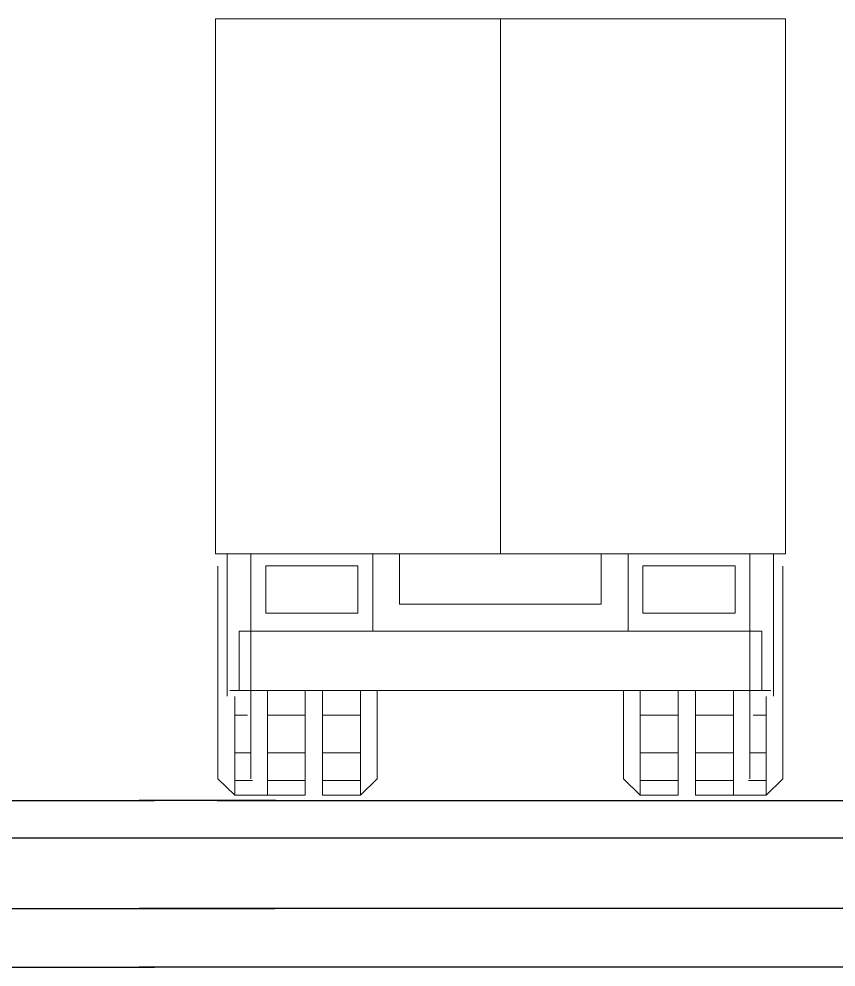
# Model space of a CAD drawing. Header units: millimetres. Extents: x 2 to 5882, y 1831 to 3462.
# Drawn here: x 686.36 to 703.76, y 2594.25 to 2614.45 of the extents above; entities that cross this region are included whole.
import ezdxf

# ---------------------------------------------------------------- set-up
doc = ezdxf.new("R2010")
doc.units = ezdxf.units.MM
doc.layers.add('车人', color=7, linetype='Continuous', lineweight=9)

# ---------------------------------------------------------------- blocks, each defined once
blk = doc.blocks.new('carb')
at = {"layer": '车人', "color": 143}
for p, q in [((-1.5173, 4.1359), (-1.5173, 1.2865)), ((1.518, 4.1359), (-1.5173, 4.1359)), ((1.518, 4.1359), (1.518, 1.2865)), ((-1.3281, 1.2865), (-1.5173, 1.2865)), ((-1.454, 0.5277), (-1.454, 1.2865)), ((-1.3295, 0.0875), (-1.3295, 1.2865)), ((-0.6795, 0.8754), (-0.6795, 1.2865)), ((-0.5373, 1.2865), (-0.5373, 1.0177)), ((0.5373, 1.0177), (0.5373, 1.2865)), ((0.6795, 0.8754), (0.6795, 1.2865)), ((1.3281, 0.0875), (1.3281, 1.2865)), ((1.518, 1.2865), (1.3288, 1.2865)), ((1.4547, 0.5277), (1.4547, 1.2865)), ((-1.5038, 0.0875), (-1.5038, 1.2204)), ((-0.7585, 1.2231), (-1.2485, 1.2231)), ((-1.2485, 0.9706), (-1.2485, 1.2231)), ((-0.7585, 1.2231), (-0.7585, 0.9706)), ((0.7592, 1.2231), (0.7592, 0.9706)), ((0.7592, 1.2231), (1.2492, 1.2231)), ((1.2492, 1.2231), (1.2492, 0.9706)), ((1.5038, 0.0875), (1.5038, 1.2204)), ((-0.5373, 1.0177), (0.5373, 1.0177)), ((-1.2485, 0.9706), (-0.7585, 0.9706)), ((0.7592, 0.9706), (1.2492, 0.9706)), ((-1.3907, 0.8754), (1.3914, 0.8754)), ((-1.3907, 0.559), (-1.3907, 0.8754)), ((-1.3309, 0.8754), (-1.3288, 0.8776)), ((1.3295, 0.8776), (1.3317, 0.8754)), ((1.3914, 0.559), (1.3914, 0.8754)), ((1.4405, 0.559), (-1.4398, 0.559)), ((-1.2406, 0), (-1.2406, 0.559)), ((-1.0387, 0), (-1.0387, 0.559)), ((-0.9469, 0.559), (-0.9469, 0)), ((-0.7449, 0), (-0.7449, 0.559)), ((-0.656, 0.559), (-0.656, 0.0875)), ((0.656, 0.559), (0.656, 0.0875)), ((0.7449, 0.559), (0.7449, 0)), ((0.9469, 0), (0.9469, 0.559)), ((1.0387, 0.559), (1.0387, 0)), ((1.2413, 0), (1.2413, 0.559)), ((-1.4149, 0), (-1.4149, 0.527)), ((1.4149, 0.527), (1.4149, 0)), ((-1.4149, 0.4267), (-1.3459, 0.4267)), ((-1.2406, 0.4267), (-1.0387, 0.4267)), ((-0.7449, 0.4267), (-0.9469, 0.4267)), ((0.7449, 0.4267), (0.9469, 0.4267)), ((1.0387, 0.4267), (1.2413, 0.4267)), ((1.4149, 0.4267), (1.3466, 0.4267)), ((-1.4149, 0.2269), (-1.3295, 0.2269)), ((-1.2406, 0.2269), (-1.0387, 0.2269)), ((-0.7449, 0.2269), (-0.9469, 0.2269)), ((0.7449, 0.2269), (0.9469, 0.2269)), ((1.0387, 0.2269), (1.2413, 0.2269)), ((1.4149, 0.2269), (1.3302, 0.2269)), ((-1.5038, 0.0875), (-1.4149, 0)), ((-1.4149, 0.0789), (-1.3203, 0.0789)), ((-1.2406, 0.0789), (-1.0387, 0.0789)), ((-0.7449, 0.0789), (-0.9469, 0.0789)), ((-0.656, 0.0875), (-0.7449, 0)), ((0.656, 0.0875), (0.7449, 0)), ((0.7449, 0.0789), (0.9469, 0.0789)), ((1.2413, 0.0789), (1.0387, 0.0789)), ((1.321, 0.0789), (1.4149, 0.0789)), ((1.5038, 0.0875), (1.4149, 0)), ((-1.0387, 0), (-1.4149, 0)), ((-0.7449, 0), (-0.9469, 0)), ((0.9469, 0), (0.7449, 0)), ((1.4149, 0), (1.0387, 0))]:
    blk.add_line(p, q, dxfattribs=at)
at = {"layer": '车人', "color": 143, "linetype": 'Continuous'}
for p, q in [((0.0004, 4.1359), (0.0004, 1.2865)), ((-1.3295, 1.2865), (1.4547, 1.2865))]:
    blk.add_line(p, q, dxfattribs=at)

msp = doc.modelspace()

# ---------------------------------------------------------------- linework, layer by layer
for p, q in [((650.57536, 2597.80076), (689.24413, 2597.80076)), ((690.57536, 2597.80076), (688.91459, 2597.80076)), ((691.82536, 2597.80076), (690.57536, 2597.80076)), ((690.57536, 2597.80076), (709.32536, 2597.80076)), ((650.57536, 2597.00076), (708.07536, 2597.00076)), ((648.57422, 2595.50076), (689.24569, 2595.50076)), ((650.57536, 2595.50076), (691.80355, 2595.50076)), ((693.86717, 2595.50076), (688.91459, 2595.50076)), ((711.36717, 2595.50076), (688.91459, 2595.50076)), ((688.91459, 2595.50076), (688.91459, 2595.50076)), ((690.00965, 2595.50076), (689.24569, 2595.50076)), ((648.57422, 2594.25076), (689.24569, 2594.25076)), ((711.36717, 2594.25076), (688.91459, 2594.25076))]:
    msp.add_line(p, q)
at = {"linetype": 'Continuous'}
msp.add_line((691.82536, 2597.80076), (691.82536, 2597.80076), dxfattribs=at)

# ---------------------------------------------------------------- block references
at = {"layer": '车人', "xscale": 3.999999999999545, "yscale": 3.999999999999773, "zscale": 4}
msp.add_blockref('carb', (696.60989, 2597.9097), dxfattribs=at)

doc.saveas('drawing.dxf')
